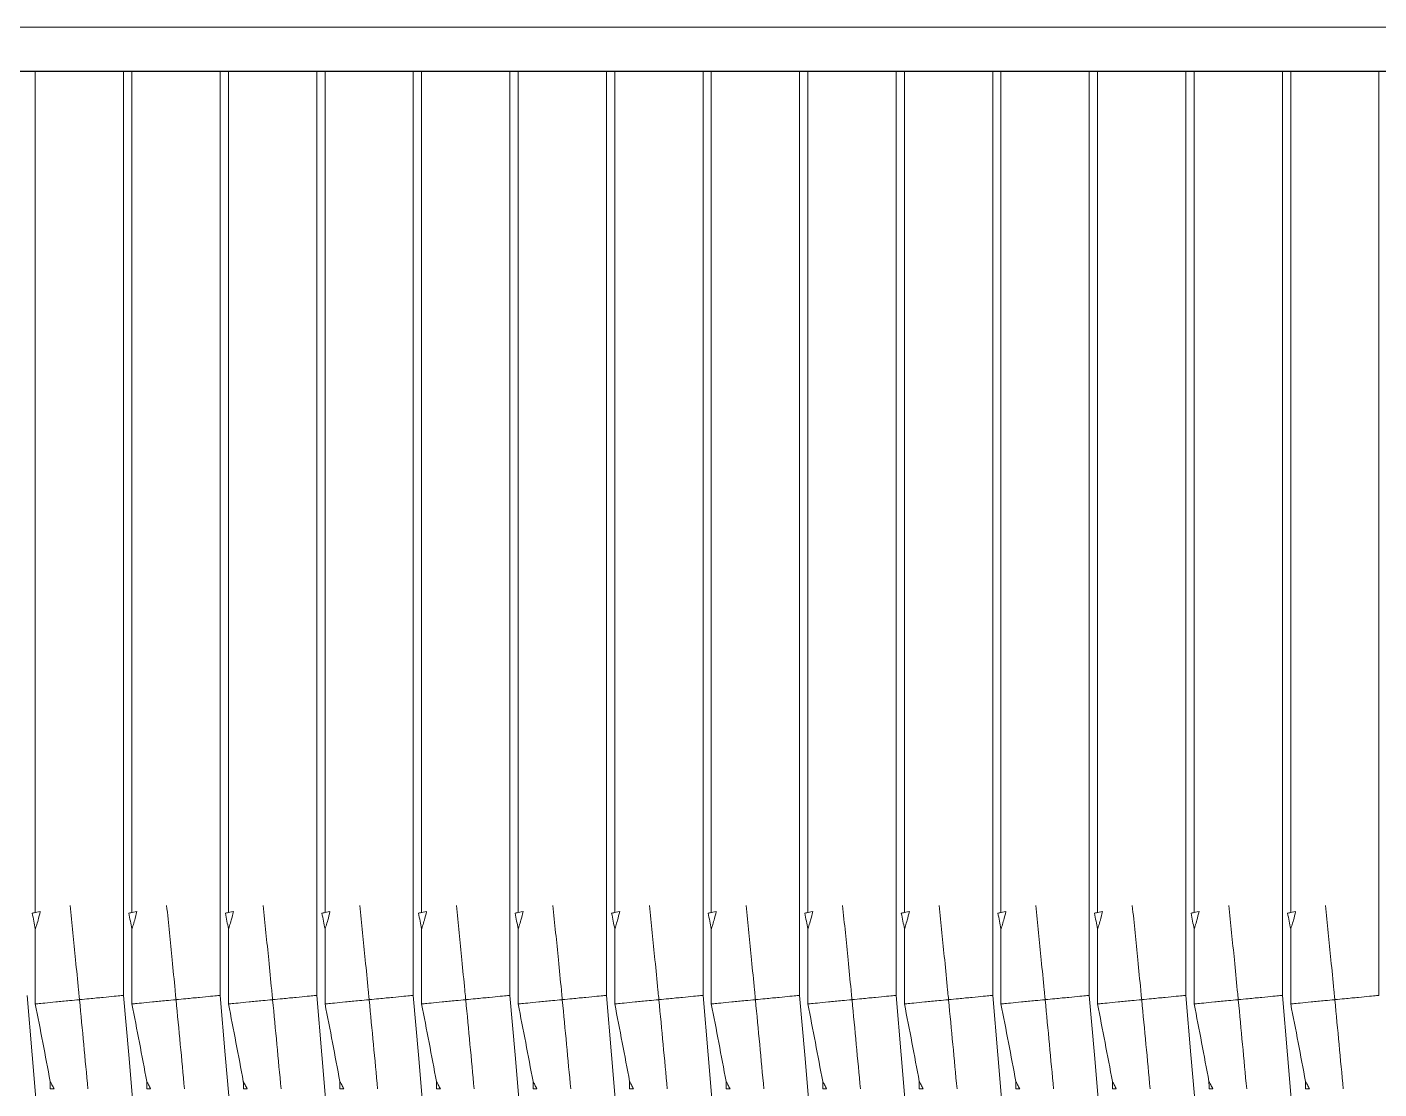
# Model space of a CAD drawing. Header units: millimetres. Extents: x 18217 to 37054, y 415 to 7180.
# Drawn here: x 19663.2 to 19908.2, y 6660.2 to 6852.7 of the extents above; entities that cross this region are included whole.
import ezdxf

# ---------------------------------------------------------------- set-up
doc = ezdxf.new("R2010")
doc.units = ezdxf.units.MM

msp = doc.modelspace()

# ---------------------------------------------------------------- linework, layer by layer
at = {"linetype": 'ByBlock', "lineweight": 9}
for p, q in [((18563.18, 6852.68), (20235.18, 6852.68)), ((18639.18, 6844.68), (20159.18, 6844.68)), ((19664.68, 6692.21), (19664.68, 6844.68)), ((19680.68, 6677.21), (19680.68, 6844.68)), ((19682.18, 6692.21), (19682.18, 6844.68)), ((19698.18, 6677.21), (19698.18, 6844.68)), ((19699.68, 6692.21), (19699.68, 6844.68)), ((19715.68, 6677.21), (19715.68, 6844.68)), ((19717.18, 6692.21), (19717.18, 6844.68)), ((19733.18, 6677.21), (19733.18, 6844.68)), ((19734.68, 6692.21), (19734.68, 6844.68)), ((19750.68, 6677.21), (19750.68, 6844.68)), ((19752.18, 6692.21), (19752.18, 6844.68)), ((19768.18, 6677.21), (19768.18, 6844.68)), ((19769.68, 6692.21), (19769.68, 6844.68)), ((19785.68, 6677.21), (19785.68, 6844.68)), ((19787.18, 6692.21), (19787.18, 6844.68)), ((19803.18, 6677.21), (19803.18, 6844.68)), ((19804.68, 6692.21), (19804.68, 6844.68)), ((19820.68, 6677.21), (19820.68, 6844.68)), ((19822.18, 6692.21), (19822.18, 6844.68)), ((19838.18, 6677.21), (19838.18, 6844.68)), ((19839.68, 6692.21), (19839.68, 6844.68)), ((19855.68, 6677.21), (19855.68, 6844.68)), ((19857.18, 6692.21), (19857.18, 6844.68)), ((19873.18, 6677.21), (19873.18, 6844.68)), ((19874.68, 6692.21), (19874.68, 6844.68)), ((19890.68, 6677.21), (19890.68, 6844.68)), ((19892.18, 6692.21), (19892.18, 6844.68)), ((19908.18, 6677.21), (19908.18, 6844.68)), ((19664.68, 6675.66), (19664.68, 6689.25)), ((19682.18, 6675.66), (19682.18, 6689.25)), ((19699.68, 6675.66), (19699.68, 6689.25)), ((19717.18, 6675.66), (19717.18, 6689.25)), ((19734.68, 6675.66), (19734.68, 6689.25)), ((19752.18, 6675.66), (19752.18, 6689.25)), ((19769.68, 6675.66), (19769.68, 6689.25)), ((19787.18, 6675.66), (19787.18, 6689.25)), ((19804.68, 6675.66), (19804.68, 6689.25)), ((19822.18, 6675.66), (19822.18, 6689.25)), ((19839.68, 6675.66), (19839.68, 6689.25)), ((19857.18, 6675.66), (19857.18, 6689.25)), ((19874.68, 6675.66), (19874.68, 6689.25)), ((19892.18, 6675.66), (19892.18, 6689.25)), ((19668.08, 6660.25), (19667.38, 6660.25)), ((19685.58, 6660.25), (19684.88, 6660.25)), ((19703.08, 6660.25), (19702.38, 6660.25)), ((19720.58, 6660.25), (19719.88, 6660.25)), ((19738.08, 6660.25), (19737.38, 6660.25)), ((19755.58, 6660.25), (19754.88, 6660.25)), ((19773.08, 6660.25), (19772.38, 6660.25)), ((19790.58, 6660.25), (19789.88, 6660.25)), ((19808.08, 6660.25), (19807.38, 6660.25)), ((19825.58, 6660.25), (19824.88, 6660.25)), ((19843.08, 6660.25), (19842.38, 6660.25)), ((19860.58, 6660.25), (19859.88, 6660.25)), ((19878.08, 6660.25), (19877.38, 6660.25)), ((19895.58, 6660.25), (19894.88, 6660.25))]:
    msp.add_line(p, q, dxfattribs=at)
msp.add_line((18639.18, 6844.68), (20159.18, 6844.68))
at = {"linetype": 'ByBlock', "lineweight": 9, "flags": 128}
for points in [[(19665.58, 6692.4), (19665.25, 6692.33), (19664.96, 6692.27), (19664.71, 6692.22), (19664.5, 6692.17), (19664.33, 6692.14), (19664.21, 6692.11), (19664.14, 6692.1), (19664.12, 6692.09)], [(19683.08, 6692.4), (19682.75, 6692.33), (19682.46, 6692.27), (19682.21, 6692.22), (19682, 6692.17), (19681.83, 6692.14), (19681.71, 6692.11), (19681.64, 6692.1), (19681.62, 6692.09)], [(19700.58, 6692.4), (19700.25, 6692.33), (19699.96, 6692.27), (19699.71, 6692.22), (19699.5, 6692.17), (19699.33, 6692.14), (19699.21, 6692.11), (19699.14, 6692.1), (19699.12, 6692.09)], [(19718.08, 6692.4), (19717.75, 6692.33), (19717.46, 6692.27), (19717.21, 6692.22), (19717, 6692.17), (19716.83, 6692.14), (19716.71, 6692.11), (19716.64, 6692.1), (19716.62, 6692.09)], [(19735.58, 6692.4), (19735.25, 6692.33), (19734.96, 6692.27), (19734.71, 6692.22), (19734.5, 6692.17), (19734.33, 6692.14), (19734.21, 6692.11), (19734.14, 6692.1), (19734.12, 6692.09)], [(19753.08, 6692.4), (19752.75, 6692.33), (19752.46, 6692.27), (19752.21, 6692.22), (19752, 6692.17), (19751.83, 6692.14), (19751.71, 6692.11), (19751.64, 6692.1), (19751.62, 6692.09)], [(19770.58, 6692.4), (19770.25, 6692.33), (19769.96, 6692.27), (19769.71, 6692.22), (19769.5, 6692.17), (19769.33, 6692.14), (19769.21, 6692.11), (19769.14, 6692.1), (19769.12, 6692.09)], [(19788.08, 6692.4), (19787.75, 6692.33), (19787.46, 6692.27), (19787.21, 6692.22), (19787, 6692.17), (19786.83, 6692.14), (19786.71, 6692.11), (19786.64, 6692.1), (19786.62, 6692.09)], [(19805.58, 6692.4), (19805.25, 6692.33), (19804.96, 6692.27), (19804.71, 6692.22), (19804.5, 6692.17), (19804.33, 6692.14), (19804.21, 6692.11), (19804.14, 6692.1), (19804.12, 6692.09)], [(19823.08, 6692.4), (19822.75, 6692.33), (19822.46, 6692.27), (19822.21, 6692.22), (19822, 6692.17), (19821.83, 6692.14), (19821.71, 6692.11), (19821.64, 6692.1), (19821.62, 6692.09)], [(19840.58, 6692.4), (19840.25, 6692.33), (19839.96, 6692.27), (19839.71, 6692.22), (19839.5, 6692.17), (19839.33, 6692.14), (19839.21, 6692.11), (19839.14, 6692.1), (19839.12, 6692.09)], [(19858.08, 6692.4), (19857.75, 6692.33), (19857.46, 6692.27), (19857.21, 6692.22), (19857, 6692.17), (19856.83, 6692.14), (19856.71, 6692.11), (19856.64, 6692.1), (19856.62, 6692.09)], [(19875.58, 6692.4), (19875.25, 6692.33), (19874.96, 6692.27), (19874.71, 6692.22), (19874.5, 6692.17), (19874.33, 6692.14), (19874.21, 6692.11), (19874.14, 6692.1), (19874.12, 6692.09)], [(19893.08, 6692.4), (19892.75, 6692.33), (19892.46, 6692.27), (19892.21, 6692.22), (19892, 6692.17), (19891.83, 6692.14), (19891.71, 6692.11), (19891.64, 6692.1), (19891.62, 6692.09)]]:
    msp.add_lwpolyline(points, dxfattribs=at)
at = {"linetype": 'ByBlock', "lineweight": 9}
for centre, radius, start, end in [((19510.27, 6660.25), 157.11, 10.6376, 11.6955), ((19527.77, 6660.25), 157.11, 10.6376, 11.6955), ((19545.27, 6660.25), 157.11, 10.6376, 11.6955), ((19562.77, 6660.25), 157.11, 10.6376, 11.6955), ((19580.27, 6660.25), 157.11, 10.6376, 11.6955), ((19597.77, 6660.25), 157.11, 10.6376, 11.6955), ((19615.27, 6660.25), 157.11, 10.6376, 11.6955), ((19632.77, 6660.25), 157.11, 10.6376, 11.6955), ((19650.27, 6660.25), 157.11, 10.6376, 11.6955), ((19667.77, 6660.25), 157.11, 10.6376, 11.6955), ((19685.27, 6660.25), 157.11, 10.6376, 11.6955), ((19702.77, 6660.25), 157.11, 10.6376, 11.6955), ((19720.27, 6660.25), 157.11, 10.6376, 11.6955), ((19737.77, 6660.25), 157.11, 10.6376, 11.6955), ((11651.85, 5984.01), 8023.83, 355.043868, 4.956132), ((11669.35, 5984.01), 8023.83, 355.043868, 4.956132), ((11686.85, 5984.01), 8023.83, 355.043868, 4.956132), ((11704.35, 5984.01), 8023.83, 355.043868, 4.956132), ((11721.85, 5984.01), 8023.83, 355.043868, 4.956132), ((11739.35, 5984.01), 8023.83, 355.043868, 4.956132), ((11756.85, 5984.01), 8023.83, 355.043868, 4.956132), ((11774.35, 5984.01), 8023.83, 355.043868, 4.956132), ((11791.85, 5984.01), 8023.83, 355.043868, 4.956132), ((11809.35, 5984.01), 8023.83, 355.043868, 4.956132), ((11826.85, 5984.01), 8023.83, 355.043868, 4.956132), ((11844.35, 5984.01), 8023.83, 355.043868, 4.956132), ((11861.85, 5984.01), 8023.83, 355.043868, 4.956132), ((11879.35, 5984.01), 8023.83, 355.043868, 4.956132), ((11896.85, 5984.01), 8023.83, 355.043868, 4.956132), ((18095.27, 6367.33), 1599.41, 10.60245, 11.11475), ((18112.77, 6367.33), 1599.41, 10.60245, 11.11475), ((18130.27, 6367.33), 1599.41, 10.60245, 11.11475), ((18147.77, 6367.33), 1599.41, 10.60245, 11.11475), ((18165.27, 6367.33), 1599.41, 10.60245, 11.11475), ((18182.77, 6367.33), 1599.41, 10.60245, 11.11475), ((18200.27, 6367.33), 1599.41, 10.60245, 11.11475), ((18217.77, 6367.33), 1599.41, 10.60245, 11.11475), ((18235.27, 6367.33), 1599.41, 10.60245, 11.11475), ((18252.77, 6367.33), 1599.41, 10.60245, 11.11475), ((18270.27, 6367.33), 1599.41, 10.60245, 11.11475), ((18287.77, 6367.33), 1599.41, 10.60245, 11.11475), ((18305.27, 6367.33), 1599.41, 10.60245, 11.11475), ((18322.77, 6367.33), 1599.41, 10.60245, 11.11475), ((19510.27, 6660.25), 157.11, 0, 0.4975), ((19527.77, 6660.25), 157.11, 0, 0.4975), ((19545.27, 6660.25), 157.11, 0, 0.4975), ((19562.77, 6660.25), 157.11, 0, 0.4975), ((19580.27, 6660.25), 157.11, 0, 0.4975), ((19597.77, 6660.25), 157.11, 0, 0.4975), ((19615.27, 6660.25), 157.11, 0, 0.4975), ((19632.77, 6660.25), 157.11, 0, 0.4975), ((19650.27, 6660.25), 157.11, 0, 0.4975), ((19667.77, 6660.25), 157.11, 0, 0.4975), ((19685.27, 6660.25), 157.11, 0, 0.4975), ((19702.77, 6660.25), 157.11, 0, 0.4975), ((19720.27, 6660.25), 157.11, 0, 0.4975), ((19737.77, 6660.25), 157.11, 0, 0.4975)]:
    msp.add_arc(centre, radius, start, end, dxfattribs=at)
for points, knots in [([(19672.68, 6676.43), (19672.68, 6676.45), (19672.67, 6676.57), (19672.61, 6677.15), (19672.38, 6679.54), (19671.83, 6685.1), (19671.31, 6690.22), (19670.98, 6693.51)], [0, 0, 0, 0, 0.002372, 0.022291, 0.101955, 0.420619, 1, 1, 1, 1]), ([(19690.18, 6676.43), (19690.18, 6676.45), (19690.17, 6676.57), (19690.11, 6677.15), (19689.88, 6679.54), (19689.33, 6685.1), (19688.81, 6690.22), (19688.48, 6693.51)], [0, 0, 0, 0, 0.002372, 0.022291, 0.101955, 0.42062, 1, 1, 1, 1]), ([(19707.68, 6676.43), (19707.68, 6676.45), (19707.67, 6676.57), (19707.61, 6677.15), (19707.38, 6679.54), (19706.83, 6685.1), (19706.31, 6690.22), (19705.98, 6693.51)], [0, 0, 0, 0, 0.002372, 0.022291, 0.101955, 0.420619, 1, 1, 1, 1]), ([(19725.18, 6676.43), (19725.18, 6676.45), (19725.17, 6676.57), (19725.11, 6677.15), (19724.88, 6679.54), (19724.33, 6685.1), (19723.81, 6690.22), (19723.48, 6693.51)], [0, 0, 0, 0, 0.002372, 0.022291, 0.101955, 0.420619, 1, 1, 1, 1]), ([(19742.68, 6676.43), (19742.68, 6676.45), (19742.67, 6676.57), (19742.61, 6677.15), (19742.38, 6679.54), (19741.83, 6685.1), (19741.31, 6690.22), (19740.98, 6693.51)], [0, 0, 0, 0, 0.002372, 0.022292, 0.101955, 0.42062, 1, 1, 1, 1]), ([(19760.18, 6676.43), (19760.18, 6676.45), (19760.17, 6676.57), (19760.11, 6677.15), (19759.88, 6679.54), (19759.33, 6685.1), (19758.81, 6690.22), (19758.48, 6693.51)], [0, 0, 0, 0, 0.002372, 0.022291, 0.101955, 0.420619, 1, 1, 1, 1]), ([(19777.68, 6676.43), (19777.68, 6676.45), (19777.67, 6676.57), (19777.61, 6677.15), (19777.38, 6679.54), (19776.83, 6685.1), (19776.31, 6690.22), (19775.98, 6693.51)], [0, 0, 0, 0, 0.002372, 0.022291, 0.101955, 0.42062, 1, 1, 1, 1]), ([(19795.18, 6676.43), (19795.18, 6676.45), (19795.17, 6676.57), (19795.11, 6677.15), (19794.88, 6679.54), (19794.33, 6685.1), (19793.81, 6690.22), (19793.48, 6693.51)], [0, 0, 0, 0, 0.002372, 0.022292, 0.101955, 0.42062, 1, 1, 1, 1]), ([(19812.68, 6676.43), (19812.68, 6676.45), (19812.67, 6676.57), (19812.61, 6677.15), (19812.38, 6679.54), (19811.83, 6685.1), (19811.31, 6690.22), (19810.98, 6693.51)], [0, 0, 0, 0, 0.002372, 0.022291, 0.101955, 0.420619, 1, 1, 1, 1]), ([(19830.18, 6676.43), (19830.18, 6676.45), (19830.17, 6676.57), (19830.11, 6677.15), (19829.88, 6679.54), (19829.33, 6685.1), (19828.81, 6690.22), (19828.48, 6693.51)], [0, 0, 0, 0, 0.002372, 0.022291, 0.101955, 0.42062, 1, 1, 1, 1]), ([(19847.68, 6676.43), (19847.68, 6676.45), (19847.67, 6676.57), (19847.61, 6677.15), (19847.38, 6679.54), (19846.83, 6685.1), (19846.31, 6690.22), (19845.98, 6693.51)], [0, 0, 0, 0, 0.002372, 0.022292, 0.101955, 0.42062, 1, 1, 1, 1]), ([(19865.18, 6676.43), (19865.18, 6676.45), (19865.17, 6676.57), (19865.11, 6677.15), (19864.88, 6679.54), (19864.33, 6685.1), (19863.81, 6690.22), (19863.48, 6693.51)], [0, 0, 0, 0, 0.002372, 0.022291, 0.101955, 0.420619, 1, 1, 1, 1]), ([(19882.68, 6676.43), (19882.68, 6676.45), (19882.67, 6676.57), (19882.61, 6677.15), (19882.38, 6679.54), (19881.83, 6685.1), (19881.31, 6690.22), (19880.98, 6693.51)], [0, 0, 0, 0, 0.002372, 0.022291, 0.101955, 0.42062, 1, 1, 1, 1]), ([(19900.18, 6676.43), (19900.18, 6676.45), (19900.16, 6676.57), (19900.11, 6677.15), (19899.88, 6679.54), (19899.33, 6685.1), (19898.81, 6690.22), (19898.48, 6693.51)], [0, 0, 0, 0, 0.002373, 0.022292, 0.101955, 0.42062, 1, 1, 1, 1]), ([(19664.68, 6689.25), (19664.69, 6689.28), (19664.71, 6689.34), (19664.9, 6689.89), (19665.21, 6690.89), (19665.45, 6691.86), (19665.58, 6692.4)], [0, 0, 0, 0, 0.179894, 0.35903, 0.649726, 1, 1, 1, 1]), ([(19682.18, 6689.25), (19682.19, 6689.28), (19682.21, 6689.34), (19682.4, 6689.89), (19682.71, 6690.89), (19682.95, 6691.86), (19683.08, 6692.4)], [0, 0, 0, 0, 0.179895, 0.359032, 0.649724, 1, 1, 1, 1]), ([(19699.68, 6689.25), (19699.69, 6689.28), (19699.71, 6689.34), (19699.9, 6689.89), (19700.21, 6690.89), (19700.45, 6691.86), (19700.58, 6692.4)], [0, 0, 0, 0, 0.179895, 0.359028, 0.649725, 1, 1, 1, 1]), ([(19717.18, 6689.25), (19717.19, 6689.28), (19717.21, 6689.34), (19717.4, 6689.89), (19717.71, 6690.89), (19717.95, 6691.86), (19718.08, 6692.4)], [0, 0, 0, 0, 0.179895, 0.359032, 0.649724, 1, 1, 1, 1]), ([(19734.68, 6689.25), (19734.69, 6689.28), (19734.71, 6689.34), (19734.9, 6689.89), (19735.21, 6690.89), (19735.45, 6691.86), (19735.58, 6692.4)], [0, 0, 0, 0, 0.179895, 0.359032, 0.649724, 1, 1, 1, 1]), ([(19752.18, 6689.25), (19752.19, 6689.28), (19752.21, 6689.34), (19752.4, 6689.89), (19752.71, 6690.89), (19752.95, 6691.86), (19753.08, 6692.4)], [0, 0, 0, 0, 0.179895, 0.359028, 0.649725, 1, 1, 1, 1]), ([(19769.68, 6689.25), (19769.69, 6689.28), (19769.71, 6689.34), (19769.9, 6689.89), (19770.21, 6690.89), (19770.45, 6691.86), (19770.58, 6692.4)], [0, 0, 0, 0, 0.179895, 0.359032, 0.649724, 1, 1, 1, 1]), ([(19787.18, 6689.25), (19787.19, 6689.28), (19787.21, 6689.34), (19787.4, 6689.89), (19787.71, 6690.89), (19787.95, 6691.86), (19788.08, 6692.4)], [0, 0, 0, 0, 0.179895, 0.359032, 0.649724, 1, 1, 1, 1]), ([(19804.68, 6689.25), (19804.69, 6689.28), (19804.71, 6689.34), (19804.9, 6689.89), (19805.21, 6690.89), (19805.45, 6691.86), (19805.58, 6692.4)], [0, 0, 0, 0, 0.179896, 0.359029, 0.649725, 1, 1, 1, 1]), ([(19822.18, 6689.25), (19822.19, 6689.28), (19822.21, 6689.34), (19822.4, 6689.89), (19822.71, 6690.89), (19822.95, 6691.86), (19823.08, 6692.4)], [0, 0, 0, 0, 0.179895, 0.359032, 0.649724, 1, 1, 1, 1]), ([(19839.68, 6689.25), (19839.69, 6689.28), (19839.71, 6689.34), (19839.9, 6689.89), (19840.21, 6690.89), (19840.45, 6691.86), (19840.58, 6692.4)], [0, 0, 0, 0, 0.179895, 0.359028, 0.649725, 1, 1, 1, 1]), ([(19857.18, 6689.25), (19857.19, 6689.28), (19857.21, 6689.34), (19857.4, 6689.89), (19857.71, 6690.89), (19857.95, 6691.86), (19858.08, 6692.4)], [0, 0, 0, 0, 0.179896, 0.359029, 0.649725, 1, 1, 1, 1]), ([(19874.68, 6689.25), (19874.69, 6689.28), (19874.71, 6689.34), (19874.9, 6689.89), (19875.21, 6690.89), (19875.45, 6691.86), (19875.58, 6692.4)], [0, 0, 0, 0, 0.179895, 0.359032, 0.649724, 1, 1, 1, 1]), ([(19892.18, 6689.25), (19892.19, 6689.28), (19892.21, 6689.34), (19892.4, 6689.89), (19892.71, 6690.89), (19892.95, 6691.86), (19893.08, 6692.4)], [0, 0, 0, 0, 0.179895, 0.359028, 0.649725, 1, 1, 1, 1]), ([(19664.68, 6675.66), (19664.77, 6675.66), (19664.94, 6675.68), (19666.31, 6675.81), (19668.33, 6676.01), (19670.57, 6676.23), (19672.07, 6676.37), (19672.67, 6676.43), (19672.68, 6676.43)], [0, 0, 0, 0, 0.213413, 0.42684, 0.640709, 0.856448, 0.996753, 1, 1, 1, 1]), ([(19680.68, 6677.21), (19680.59, 6677.2), (19680.42, 6677.18), (19679.05, 6677.05), (19677.03, 6676.85), (19674.79, 6676.64), (19673.29, 6676.49), (19672.69, 6676.43), (19672.68, 6676.43)], [0, 0, 0, 0, 0.213423, 0.42685, 0.640723, 0.856459, 0.996744, 1, 1, 1, 1]), ([(19672.68, 6676.43), (19672.68, 6676.42), (19673.2, 6671.02), (19673.71, 6665.63), (19674.21, 6660.25)], [0, 0, 0, 0, 0.002512, 1, 1, 1, 1]), ([(19682.18, 6675.66), (19682.27, 6675.66), (19682.44, 6675.68), (19683.81, 6675.81), (19685.83, 6676.01), (19688.07, 6676.23), (19689.57, 6676.37), (19690.17, 6676.43), (19690.18, 6676.43)], [0, 0, 0, 0, 0.2134121, 0.4268345, 0.6407094, 0.856439, 0.9967436, 1, 1, 1, 1]), ([(19698.18, 6677.21), (19698.09, 6677.2), (19697.92, 6677.18), (19696.55, 6677.05), (19694.53, 6676.85), (19692.29, 6676.64), (19690.79, 6676.49), (19690.19, 6676.43), (19690.18, 6676.43)], [0, 0, 0, 0, 0.213426, 0.426854, 0.640729, 0.856458, 0.996753, 1, 1, 1, 1]), ([(19690.18, 6676.43), (19690.18, 6676.42), (19690.7, 6671.02), (19691.21, 6665.63), (19691.71, 6660.25)], [0, 0, 0, 0, 0.002512, 1, 1, 1, 1]), ([(19699.68, 6675.66), (19699.77, 6675.66), (19699.94, 6675.68), (19701.31, 6675.81), (19703.33, 6676.01), (19705.57, 6676.23), (19707.07, 6676.37), (19707.67, 6676.43), (19707.68, 6676.43)], [0, 0, 0, 0, 0.2134138, 0.4268378, 0.6407074, 0.8564474, 0.996753, 1, 1, 1, 1]), ([(19715.68, 6677.21), (19715.59, 6677.2), (19715.42, 6677.18), (19714.05, 6677.05), (19712.03, 6676.85), (19709.79, 6676.64), (19708.29, 6676.49), (19707.69, 6676.43), (19707.68, 6676.43)], [0, 0, 0, 0, 0.213423, 0.426849, 0.640722, 0.856449, 0.996744, 1, 1, 1, 1]), ([(19707.68, 6676.43), (19707.68, 6676.42), (19708.22, 6671.03), (19708.71, 6665.63), (19709.21, 6660.25)], [0, 0, 0, 0, 0.002513, 1, 1, 1, 1]), ([(19717.18, 6675.66), (19717.27, 6675.66), (19717.44, 6675.68), (19718.81, 6675.81), (19720.83, 6676.01), (19723.07, 6676.23), (19724.57, 6676.37), (19725.17, 6676.43), (19725.18, 6676.43)], [0, 0, 0, 0, 0.213413, 0.42684, 0.640709, 0.856448, 0.996753, 1, 1, 1, 1]), ([(19733.18, 6677.21), (19733.09, 6677.2), (19732.92, 6677.18), (19731.55, 6677.05), (19729.53, 6676.85), (19727.29, 6676.64), (19725.79, 6676.49), (19725.19, 6676.43), (19725.18, 6676.43)], [0, 0, 0, 0, 0.213423, 0.42685, 0.640723, 0.856459, 0.996744, 1, 1, 1, 1]), ([(19725.18, 6676.43), (19725.18, 6676.42), (19725.7, 6671.02), (19726.21, 6665.63), (19726.71, 6660.25)], [0, 0, 0, 0, 0.002512, 1, 1, 1, 1]), ([(19734.68, 6675.66), (19734.77, 6675.66), (19734.94, 6675.68), (19736.31, 6675.81), (19738.33, 6676.01), (19740.57, 6676.23), (19742.07, 6676.37), (19742.67, 6676.43), (19742.68, 6676.43)], [0, 0, 0, 0, 0.2134121, 0.4268345, 0.6407094, 0.856439, 0.9967436, 1, 1, 1, 1]), ([(19750.68, 6677.21), (19750.59, 6677.2), (19750.42, 6677.18), (19749.05, 6677.05), (19747.03, 6676.85), (19744.79, 6676.64), (19743.29, 6676.49), (19742.69, 6676.43), (19742.68, 6676.43)], [0, 0, 0, 0, 0.213426, 0.426854, 0.640729, 0.856458, 0.996753, 1, 1, 1, 1]), ([(19742.68, 6676.43), (19742.68, 6676.42), (19743.2, 6671.02), (19743.71, 6665.63), (19744.21, 6660.25)], [0, 0, 0, 0, 0.002512, 1, 1, 1, 1]), ([(19752.18, 6675.66), (19752.27, 6675.66), (19752.44, 6675.68), (19753.81, 6675.81), (19755.83, 6676.01), (19758.07, 6676.23), (19759.57, 6676.37), (19760.17, 6676.43), (19760.18, 6676.43)], [0, 0, 0, 0, 0.2134138, 0.4268378, 0.6407074, 0.8564474, 0.996753, 1, 1, 1, 1]), ([(19768.18, 6677.21), (19768.09, 6677.2), (19767.92, 6677.18), (19766.55, 6677.05), (19764.53, 6676.85), (19762.29, 6676.64), (19760.79, 6676.49), (19760.19, 6676.43), (19760.18, 6676.43)], [0, 0, 0, 0, 0.213423, 0.42685, 0.640723, 0.856459, 0.996744, 1, 1, 1, 1]), ([(19760.18, 6676.43), (19760.18, 6676.42), (19760.7, 6671.02), (19761.21, 6665.63), (19761.71, 6660.25)], [0, 0, 0, 0, 0.002512, 1, 1, 1, 1]), ([(19769.68, 6675.66), (19769.77, 6675.66), (19769.94, 6675.68), (19771.31, 6675.81), (19773.33, 6676.01), (19775.57, 6676.23), (19777.07, 6676.37), (19777.67, 6676.43), (19777.68, 6676.43)], [0, 0, 0, 0, 0.213413, 0.42684, 0.640709, 0.856448, 0.996744, 1, 1, 1, 1]), ([(19785.68, 6677.21), (19785.59, 6677.2), (19785.42, 6677.18), (19784.05, 6677.05), (19782.03, 6676.85), (19779.79, 6676.64), (19778.29, 6676.49), (19777.69, 6676.43), (19777.68, 6676.43)], [0, 0, 0, 0, 0.213423, 0.42685, 0.640723, 0.856459, 0.996744, 1, 1, 1, 1]), ([(19777.68, 6676.43), (19777.68, 6676.42), (19778.2, 6671.02), (19778.71, 6665.63), (19779.21, 6660.25)], [0, 0, 0, 0, 0.002512, 1, 1, 1, 1]), ([(19787.18, 6675.66), (19787.27, 6675.66), (19787.44, 6675.68), (19788.81, 6675.81), (19790.83, 6676.01), (19793.07, 6676.23), (19794.57, 6676.37), (19795.17, 6676.43), (19795.18, 6676.43)], [0, 0, 0, 0, 0.213412, 0.426834, 0.640701, 0.856439, 0.996744, 1, 1, 1, 1]), ([(19803.18, 6677.21), (19803.09, 6677.2), (19802.92, 6677.18), (19801.55, 6677.05), (19799.53, 6676.85), (19797.29, 6676.64), (19795.79, 6676.49), (19795.19, 6676.43), (19795.18, 6676.43)], [0, 0, 0, 0, 0.213426, 0.426854, 0.640729, 0.856458, 0.996753, 1, 1, 1, 1]), ([(19795.18, 6676.43), (19795.18, 6676.42), (19795.7, 6671.02), (19796.21, 6665.63), (19796.71, 6660.25)], [0, 0, 0, 0, 0.002512, 1, 1, 1, 1]), ([(19804.68, 6675.66), (19804.77, 6675.66), (19804.94, 6675.68), (19806.31, 6675.81), (19808.33, 6676.01), (19810.57, 6676.23), (19812.07, 6676.37), (19812.67, 6676.43), (19812.68, 6676.43)], [0, 0, 0, 0, 0.213415, 0.426839, 0.640708, 0.856448, 0.996753, 1, 1, 1, 1]), ([(19820.68, 6677.21), (19820.59, 6677.2), (19820.42, 6677.18), (19819.05, 6677.05), (19817.03, 6676.85), (19814.79, 6676.64), (19813.29, 6676.49), (19812.69, 6676.43), (19812.68, 6676.43)], [0, 0, 0, 0, 0.213423, 0.42685, 0.640723, 0.856459, 0.996744, 1, 1, 1, 1]), ([(19812.68, 6676.43), (19812.68, 6676.42), (19813.2, 6671.02), (19813.71, 6665.63), (19814.21, 6660.25)], [0, 0, 0, 0, 0.002512, 1, 1, 1, 1]), ([(19822.18, 6675.66), (19822.27, 6675.66), (19822.44, 6675.68), (19823.81, 6675.81), (19825.83, 6676.01), (19828.07, 6676.23), (19829.57, 6676.37), (19830.17, 6676.43), (19830.18, 6676.43)], [0, 0, 0, 0, 0.2134121, 0.4268345, 0.6407094, 0.856439, 0.9967436, 1, 1, 1, 1]), ([(19838.18, 6677.21), (19838.09, 6677.2), (19837.92, 6677.18), (19836.55, 6677.05), (19834.53, 6676.85), (19832.29, 6676.64), (19830.79, 6676.49), (19830.19, 6676.43), (19830.18, 6676.43)], [0, 0, 0, 0, 0.213424, 0.426856, 0.64073, 0.856458, 0.996744, 1, 1, 1, 1]), ([(19830.18, 6676.43), (19830.18, 6676.42), (19830.7, 6671.02), (19831.21, 6665.63), (19831.71, 6660.25)], [0, 0, 0, 0, 0.002512, 1, 1, 1, 1]), ([(19839.68, 6675.66), (19839.77, 6675.66), (19839.94, 6675.68), (19841.31, 6675.81), (19843.33, 6676.01), (19845.57, 6676.23), (19847.07, 6676.37), (19847.67, 6676.43), (19847.68, 6676.43)], [0, 0, 0, 0, 0.213412, 0.426834, 0.640701, 0.856439, 0.996744, 1, 1, 1, 1]), ([(19855.68, 6677.21), (19855.59, 6677.2), (19855.42, 6677.18), (19854.05, 6677.05), (19852.03, 6676.85), (19849.79, 6676.64), (19848.29, 6676.49), (19847.69, 6676.43), (19847.68, 6676.43)], [0, 0, 0, 0, 0.213425, 0.426853, 0.640728, 0.856457, 0.996753, 1, 1, 1, 1]), ([(19847.68, 6676.43), (19847.68, 6676.42), (19848.2, 6671.02), (19848.71, 6665.63), (19849.21, 6660.25)], [0, 0, 0, 0, 0.002512, 1, 1, 1, 1]), ([(19857.18, 6675.66), (19857.27, 6675.66), (19857.44, 6675.68), (19858.81, 6675.81), (19860.83, 6676.01), (19863.07, 6676.23), (19864.57, 6676.37), (19865.17, 6676.43), (19865.18, 6676.43)], [0, 0, 0, 0, 0.213413, 0.42684, 0.640709, 0.856448, 0.996753, 1, 1, 1, 1]), ([(19873.18, 6677.21), (19873.09, 6677.2), (19872.92, 6677.18), (19871.55, 6677.05), (19869.53, 6676.85), (19867.29, 6676.64), (19865.79, 6676.49), (19865.19, 6676.43), (19865.18, 6676.43)], [0, 0, 0, 0, 0.213423, 0.42685, 0.640723, 0.856459, 0.996744, 1, 1, 1, 1]), ([(19865.18, 6676.43), (19865.18, 6676.42), (19865.7, 6671.02), (19866.21, 6665.63), (19866.71, 6660.25)], [0, 0, 0, 0, 0.002512, 1, 1, 1, 1]), ([(19874.68, 6675.66), (19874.77, 6675.66), (19874.94, 6675.68), (19876.31, 6675.81), (19878.33, 6676.01), (19880.57, 6676.23), (19882.07, 6676.37), (19882.67, 6676.43), (19882.68, 6676.43)], [0, 0, 0, 0, 0.2134121, 0.4268345, 0.6407094, 0.856439, 0.9967436, 1, 1, 1, 1]), ([(19890.68, 6677.21), (19890.59, 6677.2), (19890.42, 6677.18), (19889.05, 6677.05), (19887.03, 6676.85), (19884.79, 6676.64), (19883.29, 6676.49), (19882.69, 6676.43), (19882.68, 6676.43)], [0, 0, 0, 0, 0.213426, 0.426854, 0.640729, 0.856458, 0.996753, 1, 1, 1, 1]), ([(19882.68, 6676.43), (19882.68, 6676.42), (19883.2, 6671.02), (19883.71, 6665.63), (19884.21, 6660.25)], [0, 0, 0, 0, 0.002512, 1, 1, 1, 1]), ([(19892.18, 6675.66), (19892.27, 6675.66), (19892.44, 6675.68), (19893.81, 6675.81), (19895.83, 6676.01), (19898.07, 6676.23), (19899.57, 6676.37), (19900.17, 6676.43), (19900.18, 6676.43)], [0, 0, 0, 0, 0.213412, 0.426834, 0.640701, 0.856439, 0.996744, 1, 1, 1, 1]), ([(19908.18, 6677.21), (19908.09, 6677.2), (19907.92, 6677.18), (19906.55, 6677.05), (19904.53, 6676.85), (19902.29, 6676.64), (19900.79, 6676.49), (19900.19, 6676.43), (19900.18, 6676.43)], [0, 0, 0, 0, 0.213425, 0.426853, 0.640728, 0.856457, 0.996753, 1, 1, 1, 1]), ([(19900.18, 6676.43), (19900.18, 6676.42), (19900.7, 6671.02), (19901.21, 6665.63), (19901.71, 6660.25)], [0, 0, 0, 0, 0.002512, 1, 1, 1, 1]), ([(19668.08, 6660.25), (19667.95, 6660.51), (19667.68, 6661.05), (19667.42, 6661.53), (19667.38, 6661.59), (19667.37, 6661.61)], [0, 0, 0, 0, 0.375144, 0.753664, 1, 1, 1, 1]), ([(19685.58, 6660.25), (19685.45, 6660.51), (19685.18, 6661.05), (19684.92, 6661.53), (19684.88, 6661.59), (19684.87, 6661.61)], [0, 0, 0, 0, 0.375144, 0.753664, 1, 1, 1, 1]), ([(19703.08, 6660.25), (19702.95, 6660.51), (19702.68, 6661.05), (19702.42, 6661.53), (19702.38, 6661.59), (19702.37, 6661.61)], [0, 0, 0, 0, 0.375136, 0.753659, 1, 1, 1, 1]), ([(19720.58, 6660.25), (19720.45, 6660.51), (19720.18, 6661.05), (19719.92, 6661.53), (19719.88, 6661.59), (19719.87, 6661.61)], [0, 0, 0, 0, 0.375144, 0.753664, 1, 1, 1, 1]), ([(19738.08, 6660.25), (19737.95, 6660.51), (19737.68, 6661.05), (19737.42, 6661.53), (19737.38, 6661.59), (19737.37, 6661.61)], [0, 0, 0, 0, 0.3751434, 0.753662, 1, 1, 1, 1]), ([(19755.58, 6660.25), (19755.45, 6660.51), (19755.18, 6661.05), (19754.92, 6661.53), (19754.88, 6661.59), (19754.87, 6661.61)], [0, 0, 0, 0, 0.375144, 0.753664, 1, 1, 1, 1]), ([(19773.08, 6660.25), (19772.95, 6660.51), (19772.68, 6661.05), (19772.42, 6661.53), (19772.38, 6661.59), (19772.37, 6661.61)], [0, 0, 0, 0, 0.375144, 0.753664, 1, 1, 1, 1]), ([(19790.58, 6660.25), (19790.45, 6660.51), (19790.18, 6661.05), (19789.92, 6661.53), (19789.88, 6661.59), (19789.87, 6661.61)], [0, 0, 0, 0, 0.375136, 0.753659, 1, 1, 1, 1]), ([(19808.08, 6660.25), (19807.95, 6660.51), (19807.68, 6661.05), (19807.42, 6661.53), (19807.38, 6661.59), (19807.37, 6661.61)], [0, 0, 0, 0, 0.375144, 0.753664, 1, 1, 1, 1]), ([(19825.58, 6660.25), (19825.45, 6660.51), (19825.18, 6661.05), (19824.92, 6661.53), (19824.88, 6661.59), (19824.87, 6661.61)], [0, 0, 0, 0, 0.375144, 0.753664, 1, 1, 1, 1]), ([(19843.08, 6660.25), (19842.95, 6660.51), (19842.68, 6661.05), (19842.42, 6661.53), (19842.38, 6661.59), (19842.37, 6661.61)], [0, 0, 0, 0, 0.375136, 0.753659, 1, 1, 1, 1]), ([(19860.58, 6660.25), (19860.45, 6660.51), (19860.18, 6661.05), (19859.92, 6661.53), (19859.88, 6661.59), (19859.87, 6661.61)], [0, 0, 0, 0, 0.375144, 0.753664, 1, 1, 1, 1]), ([(19878.08, 6660.25), (19877.95, 6660.51), (19877.68, 6661.05), (19877.42, 6661.53), (19877.38, 6661.59), (19877.37, 6661.61)], [0, 0, 0, 0, 0.375144, 0.753664, 1, 1, 1, 1]), ([(19895.58, 6660.25), (19895.45, 6660.51), (19895.18, 6661.05), (19894.92, 6661.53), (19894.88, 6661.59), (19894.87, 6661.61)], [0, 0, 0, 0, 0.375136, 0.753659, 1, 1, 1, 1])]:
    msp.add_open_spline(points, degree=3, knots=knots, dxfattribs=at)

doc.saveas('drawing.dxf')
